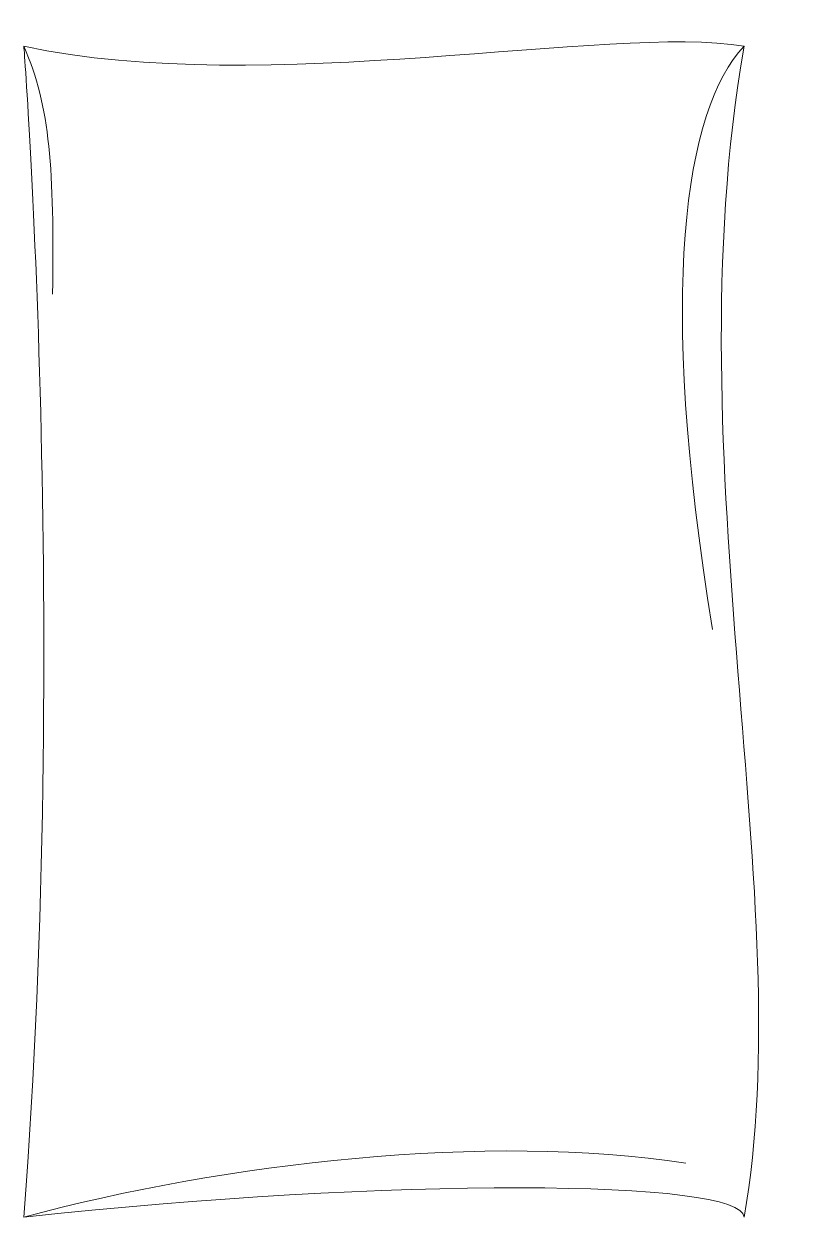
# Model space of a CAD drawing. Header units: millimetres. Extents: x 990 to 5684, y 331 to 3337.
# Drawn here: x 3853.9 to 3897, y 665.7 to 731.9 of the extents above; entities that cross this region are included whole.
import ezdxf

# ---------------------------------------------------------------- set-up
doc = ezdxf.new("R2010")
doc.units = ezdxf.units.MM
doc.layers.add('A-FURN', color=8, linetype='Continuous', lineweight=18)

msp = doc.modelspace()

# ---------------------------------------------------------------- linework, layer by layer
at = {"layer": 'A-FURN'}
for points in [[(3853.88, 730.657), (3867.278, 727.769), (3886.577, 731.9), (3893.88, 730.657)], [(3853.88, 665.657), (3856.371, 698.157), (3853.88, 730.657), (3853.88, 730.657)], [(3853.88, 730.657), (3855.348, 727.286), (3855.57, 723.821), (3855.474, 716.895)], [(3893.88, 730.657), (3890.575, 727.124), (3889.051, 717.071), (3892.128, 698.286)], [(3893.88, 665.657), (3896.998, 682.908), (3889.867, 707.528), (3893.88, 730.657)], [(3853.88, 665.657), (3864.973, 668.662), (3879.664, 670.346), (3890.654, 668.662)], [(3853.88, 665.657), (3874.042, 667.872), (3893.88, 667.78), (3893.88, 665.657)]]:
    msp.add_open_spline(points, degree=3, dxfattribs=at)

doc.saveas('drawing.dxf')
